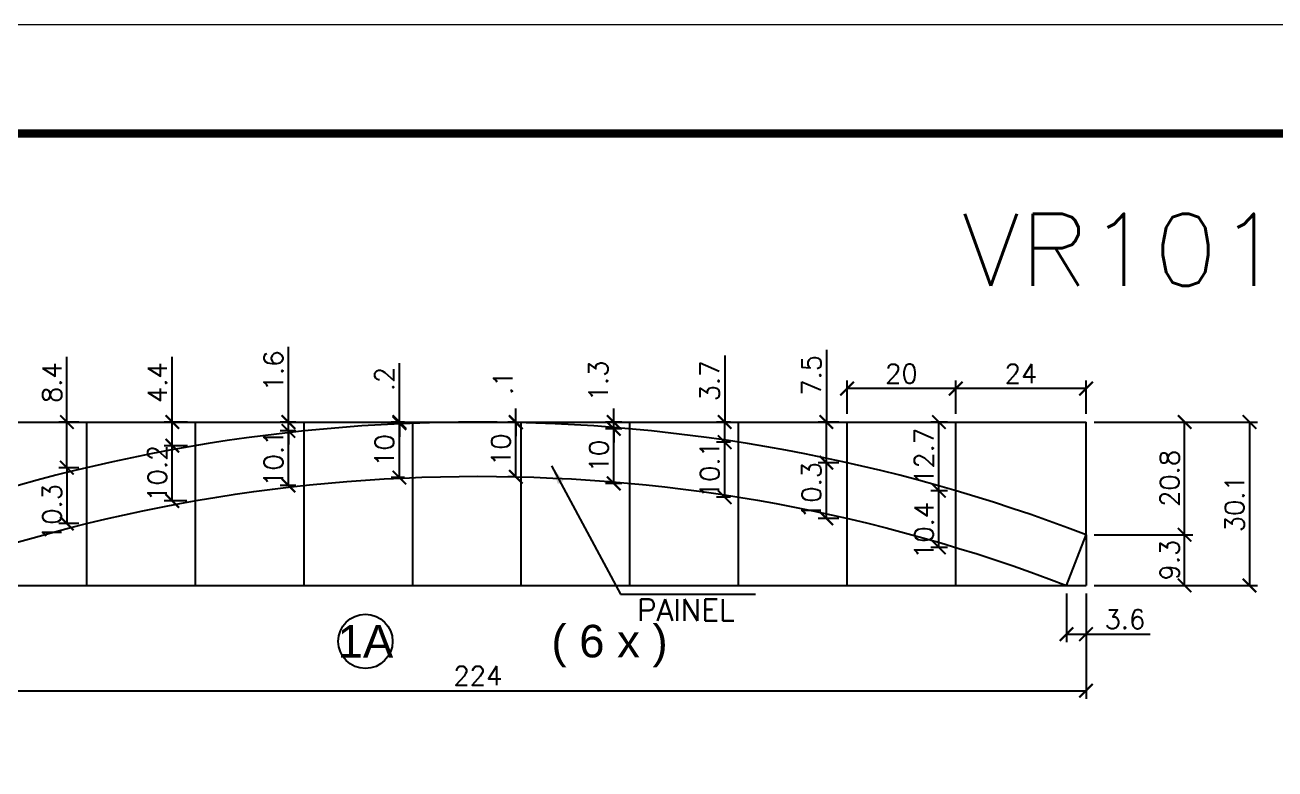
# Model space of a CAD drawing. Extents: x 2582 to 11841, y -26396 to 2611.
# Drawn here: x 2815.2 to 3275.6, y -351.4 to -77.3 of the extents above; entities that cross this region are included whole.
import ezdxf
from ezdxf.enums import TextEntityAlignment as Align

# ---------------------------------------------------------------- set-up
doc = ezdxf.new("R2010")
doc.units = 0
doc.linetypes.add('DASHED', pattern=[0.75, 0.5, -0.25])
for name, color, linetype in [('COTA', 241, 'Continuous'), ('Painéis', 200, 'Continuous'), ('Romaneio', 10, 'Continuous')]:
    doc.layers.add(name, color=color, linetype=linetype)
for name, color, linetype, lineweight in [('Folhas', 255, 'Continuous', 9), ('SARRAFO DE PRESSAO', 251, 'DASHED', 9), ('Texto Seção', 7, 'Continuous', 15)]:
    doc.layers.add(name, color=color, linetype=linetype, lineweight=lineweight)
doc.styles.add('ARIAL', font='arial.ttf')
doc.styles.add('COTA TECNICA', font='techl___.ttf', dxfattribs={"height": 10})
doc.styles.add('REGUA-120', font='ROMANS.shx', dxfattribs={"height": 15})
doc.styles.add('Romans', font='romans.shx')
doc.dimstyles.new('Cota Seção (2x)', dxfattribs={"dimtxt": 7, "dimasz": 5, "dimexe": 3, "dimexo": 3, "dimgap": 2, "dimtad": 3, "dimdec": 1, "dimlfac": 0.5, "dimzin": 12, "dimdsep": 46, "dimtxsty": 'Romans', "dimblk": 'ARCHTICK', "dimcen": 0, "dimclrd": 4, "dimclre": 4, "dimclrt": 1, "dimadec": 1, "dimazin": 3, "dimtfac": 1, "dimtdec": 1, "dimtmove": 0, "dimatfit": 3, "dimldrblk": 'OBLIQUE', "dimfxl": 1, "dimtolj": 1, "dimtzin": 12, "dimarcsym": 0})
doc.dimstyles.new('PAINEL', dxfattribs={"dimtxt": 10, "dimasz": 3, "dimexe": 3, "dimexo": 3, "dimgap": 3, "dimtad": 1, "dimdec": 1, "dimzin": 12, "dimdsep": 46, "dimtxsty": 'COTA TECNICA', "dimblk1": 'OBLIQUE', "dimblk2": 'OBLIQUE', "dimsah": 1, "dimcen": 0.9, "dimclrd": 4, "dimclre": 4, "dimclrt": 240, "dimadec": 1, "dimazin": 3, "dimtfac": 1, "dimtdec": 1, "dimtmove": 0, "dimatfit": 3, "dimfxl": 1, "dimtolj": 1, "dimtzin": 12, "dimarcsym": 0})

# ---------------------------------------------------------------- blocks, each defined once
blk = doc.blocks.new('9999999999')
at = {"layer": 'Folhas'}
blk.add_lwpolyline([(98138.98, 34190.21), (99623.98, 34190.21), (99623.98, 35240.21), (98138.98, 35240.21)], close=True, dxfattribs=at)
at = {"layer": 'Folhas', "color": 30, "const_width": 3}
blk.add_lwpolyline([(98213.98, 34230.21), (99583.98, 34230.21), (99583.98, 35200.21), (98213.98, 35200.21)], close=True, dxfattribs=at)
blk = doc.blocks.new('_ArchTick')
at = {"color": 0, "linetype": 'ByBlock', "const_width": 0.15}
blk.add_lwpolyline([(-0.5, -0.5), (0.5, 0.5)], dxfattribs=at)
blk = doc.blocks.new('*D166')
at = {"layer": 'COTA', "color": 4, "lineweight": -2, "transparency": 16777216}
blk.add_line((3209, -223.6), (3269.21, -223.6), dxfattribs=at)
at = {"layer": 'COTA', "color": 4, "linetype": 'ByBlock', "lineweight": -2, "transparency": 16777216}
for p, q in [((3266.21, -223.6), (3266.21, -283.8)), ((3209, -283.8), (3269.21, -283.8))]:
    blk.add_line(p, q, dxfattribs=at)
at = {"layer": 'Defpoints', "color": 0, "linetype": 'ByBlock', "transparency": 16777216}
for p in [(3206, -223.6), (3206, -283.8), (3266.21, -283.8)]:
    blk.add_point(p, dxfattribs=at)
at = {"layer": 'COTA', "color": 4, "linetype": 'ByBlock', "lineweight": -2, "transparency": 16777216, "xscale": 5, "yscale": 5, "zscale": 5}
for p, rotation in [((3266.21, -223.6), 90), ((3266.21, -283.8), 270)]:
    blk.add_blockref('_ArchTick', p, dxfattribs=dict(at, rotation=rotation))
at = {"layer": 'COTA', "color": 1, "linetype": 'ByBlock', "transparency": 16777216, "insert": (3260.71, -253.7), "char_height": 7, "attachment_point": 5, "rotation": 90, "style": 'Romans'}
blk.add_mtext('\\A1;30.1', dxfattribs=at)
blk = doc.blocks.new('_Oblique')
at = {"color": 0, "linetype": 'ByBlock', "lineweight": -2}
blk.add_line((-0.5, -0.5), (0.5, 0.5), dxfattribs=at)
blk = doc.blocks.new('*D188')
at = {"layer": 'COTA', "color": 4, "lineweight": -2, "transparency": 16777216}
blk.add_line((3198.83, -286.8), (3198.83, -304.76), dxfattribs=at)
at = {"layer": 'COTA', "color": 4, "linetype": 'ByBlock', "lineweight": -2, "transparency": 16777216}
for p, q in [((3206, -286.8), (3206, -304.76)), ((3198.83, -301.76), (3206, -301.76)), ((3206, -301.76), (3229.67, -301.76))]:
    blk.add_line(p, q, dxfattribs=at)
at = {"layer": 'Defpoints', "color": 0, "linetype": 'ByBlock', "transparency": 16777216}
for p in [(3198.83, -283.8), (3206, -283.8), (3206, -301.76)]:
    blk.add_point(p, dxfattribs=at)
at = {"layer": 'COTA', "color": 4, "linetype": 'ByBlock', "lineweight": -2, "transparency": 16777216, "xscale": 5, "yscale": 5, "zscale": 5, "rotation": 180}
blk.add_blockref('_ArchTick', (3198.83, -301.76), dxfattribs=at)
at = {"layer": 'COTA', "color": 4, "linetype": 'ByBlock', "lineweight": -2, "transparency": 16777216, "xscale": 5, "yscale": 5, "zscale": 5}
blk.add_blockref('_ArchTick', (3206, -301.76), dxfattribs=at)
at = {"layer": 'COTA', "color": 1, "linetype": 'ByBlock', "transparency": 16777216, "insert": (3220.34, -296.26), "char_height": 7, "attachment_point": 5, "style": 'Romans'}
blk.add_mtext('\\A1;3.6', dxfattribs=at)
blk = doc.blocks.new('*D198')
at = {"layer": 'COTA', "color": 4, "linetype": 'ByBlock', "lineweight": -2, "transparency": 16777216}
for p, q in [((3209, -265.13), (3245.31, -265.13)), ((3242.31, -283.8), (3242.31, -265.13))]:
    blk.add_line(p, q, dxfattribs=at)
at = {"layer": 'COTA', "color": 4, "lineweight": -2, "transparency": 16777216}
blk.add_line((3209, -283.8), (3245.31, -283.8), dxfattribs=at)
at = {"layer": 'Defpoints', "color": 0, "linetype": 'ByBlock', "transparency": 16777216}
for p in [(3206, -265.13), (3242.31, -265.13), (3206, -283.8)]:
    blk.add_point(p, dxfattribs=at)
at = {"layer": 'COTA', "color": 4, "linetype": 'ByBlock', "lineweight": -2, "transparency": 16777216, "xscale": 5, "yscale": 5, "zscale": 5}
for p, rotation in [((3242.31, -265.13), 90), ((3242.31, -283.8), 270)]:
    blk.add_blockref('_ArchTick', p, dxfattribs=dict(at, rotation=rotation))
at = {"layer": 'COTA', "color": 1, "linetype": 'ByBlock', "transparency": 16777216, "insert": (3236.81, -274.47), "char_height": 7, "attachment_point": 5, "rotation": 90, "style": 'Romans'}
blk.add_mtext('\\A1;9.3', dxfattribs=at)
blk = doc.blocks.new('*D199')
at = {"layer": 'COTA', "color": 4, "linetype": 'ByBlock', "lineweight": -2, "transparency": 16777216}
for p, q in [((3209, -223.6), (3245.31, -223.6)), ((3242.31, -265.13), (3242.31, -223.6))]:
    blk.add_line(p, q, dxfattribs=at)
at = {"layer": 'COTA', "color": 4, "lineweight": -2, "transparency": 16777216}
blk.add_line((3209, -265.13), (3245.31, -265.13), dxfattribs=at)
at = {"layer": 'Defpoints', "color": 0, "linetype": 'ByBlock', "transparency": 16777216}
for p in [(3206, -223.6), (3242.31, -223.6), (3206, -265.13)]:
    blk.add_point(p, dxfattribs=at)
at = {"layer": 'COTA', "color": 4, "linetype": 'ByBlock', "lineweight": -2, "transparency": 16777216, "xscale": 5, "yscale": 5, "zscale": 5}
for p, rotation in [((3242.31, -223.6), 90), ((3242.31, -265.13), 270)]:
    blk.add_blockref('_ArchTick', p, dxfattribs=dict(at, rotation=rotation))
at = {"layer": 'COTA', "color": 1, "linetype": 'ByBlock', "transparency": 16777216, "insert": (3236.81, -244.36), "char_height": 7, "attachment_point": 5, "rotation": 90, "style": 'Romans'}
blk.add_mtext('\\A1;20.8', dxfattribs=at)
blk = doc.blocks.new('*D42')
at = {"layer": 'COTA', "color": 4, "lineweight": -2, "transparency": 16777216}
blk.add_line((2758.01, -286.8), (2758.01, -325.58), dxfattribs=at)
at = {"layer": 'COTA', "color": 4, "linetype": 'ByBlock', "lineweight": -2, "transparency": 16777216}
for p, q in [((3206, -286.8), (3206, -325.58)), ((2758.01, -322.58), (3206, -322.58))]:
    blk.add_line(p, q, dxfattribs=at)
at = {"layer": 'Defpoints', "color": 0, "linetype": 'ByBlock', "transparency": 16777216}
for p in [(2758.01, -283.8), (3206, -283.8), (3206, -322.58)]:
    blk.add_point(p, dxfattribs=at)
at = {"layer": 'COTA', "color": 4, "linetype": 'ByBlock', "lineweight": -2, "transparency": 16777216, "xscale": 5, "yscale": 5, "zscale": 5, "rotation": 180}
blk.add_blockref('_ArchTick', (2758.01, -322.58), dxfattribs=at)
at = {"layer": 'COTA', "color": 4, "linetype": 'ByBlock', "lineweight": -2, "transparency": 16777216, "xscale": 5, "yscale": 5, "zscale": 5}
blk.add_blockref('_ArchTick', (3206, -322.58), dxfattribs=at)
at = {"layer": 'COTA', "color": 1, "linetype": 'ByBlock', "transparency": 16777216, "insert": (2982.01, -317.08), "char_height": 7, "attachment_point": 5, "style": 'Romans'}
blk.add_mtext('\\A1;224', dxfattribs=at)
blk = doc.blocks.new('*D800')
at = {"layer": 'COTA', "color": 4, "linetype": 'ByBlock', "lineweight": -2, "transparency": 16777216}
for p, q in [((3158.01, -220.6), (3158.01, -208.27)), ((3206, -211.27), (3158.01, -211.27))]:
    blk.add_line(p, q, dxfattribs=at)
at = {"layer": 'COTA', "color": 4, "lineweight": -2, "transparency": 16777216}
blk.add_line((3206, -220.6), (3206, -208.27), dxfattribs=at)
at = {"layer": 'Defpoints', "color": 0, "linetype": 'ByBlock', "transparency": 16777216}
for p in [(3158.01, -211.27), (3158.01, -223.6), (3206, -223.6)]:
    blk.add_point(p, dxfattribs=at)
at = {"layer": 'COTA', "color": 4, "linetype": 'ByBlock', "lineweight": -2, "transparency": 16777216, "xscale": 5, "yscale": 5, "zscale": 5, "rotation": 180}
blk.add_blockref('_ArchTick', (3158.01, -211.27), dxfattribs=at)
at = {"layer": 'COTA', "color": 4, "linetype": 'ByBlock', "lineweight": -2, "transparency": 16777216, "xscale": 5, "yscale": 5, "zscale": 5}
blk.add_blockref('_ArchTick', (3206, -211.27), dxfattribs=at)
at = {"layer": 'COTA', "color": 1, "linetype": 'ByBlock', "transparency": 16777216, "insert": (3182.01, -205.77), "char_height": 7, "attachment_point": 5, "style": 'Romans'}
blk.add_mtext('\\A1;24', dxfattribs=at)
blk = doc.blocks.new('*D801')
at = {"layer": 'COTA', "color": 4, "linetype": 'ByBlock', "lineweight": -2, "transparency": 16777216}
for p, q in [((3118.01, -220.6), (3118.01, -208.27)), ((3158.01, -211.27), (3118.01, -211.27))]:
    blk.add_line(p, q, dxfattribs=at)
at = {"layer": 'COTA', "color": 4, "lineweight": -2, "transparency": 16777216}
blk.add_line((3158.01, -220.6), (3158.01, -208.27), dxfattribs=at)
at = {"layer": 'Defpoints', "color": 0, "linetype": 'ByBlock', "transparency": 16777216}
for p in [(3118.01, -211.27), (3118.01, -223.6), (3158.01, -223.6)]:
    blk.add_point(p, dxfattribs=at)
at = {"layer": 'COTA', "color": 4, "linetype": 'ByBlock', "lineweight": -2, "transparency": 16777216, "xscale": 5, "yscale": 5, "zscale": 5, "rotation": 180}
blk.add_blockref('_ArchTick', (3118.01, -211.27), dxfattribs=at)
at = {"layer": 'COTA', "color": 4, "linetype": 'ByBlock', "lineweight": -2, "transparency": 16777216, "xscale": 5, "yscale": 5, "zscale": 5}
blk.add_blockref('_ArchTick', (3158.01, -211.27), dxfattribs=at)
at = {"layer": 'COTA', "color": 1, "linetype": 'ByBlock', "transparency": 16777216, "insert": (3138.01, -205.77), "char_height": 7, "attachment_point": 5, "style": 'Romans'}
blk.add_mtext('\\A1;20', dxfattribs=at)
blk = doc.blocks.new('*D804')
at = {"layer": 'COTA', "color": 4, "linetype": 'ByBlock', "lineweight": -2, "transparency": 16777216}
for p, q in [((2830.64, -223.6), (2830.64, -199.6)), ((2830.64, -240.42), (2830.64, -223.6)), ((2835.01, -240.42), (2827.64, -240.42))]:
    blk.add_line(p, q, dxfattribs=at)
at = {"layer": 'COTA', "color": 4, "lineweight": -2, "transparency": 16777216}
blk.add_line((2835.01, -223.6), (2827.64, -223.6), dxfattribs=at)
at = {"layer": 'Defpoints', "color": 0, "linetype": 'ByBlock', "transparency": 16777216}
for p in [(2838.01, -223.6), (2830.64, -240.42), (2838.01, -240.42)]:
    blk.add_point(p, dxfattribs=at)
at = {"layer": 'COTA', "color": 4, "linetype": 'ByBlock', "lineweight": -2, "transparency": 16777216, "xscale": 5, "yscale": 5, "zscale": 5}
for p, rotation in [((2830.64, -223.6), 90), ((2830.64, -240.42), 270)]:
    blk.add_blockref('_ArchTick', p, dxfattribs=dict(at, rotation=rotation))
at = {"layer": 'COTA', "color": 1, "linetype": 'ByBlock', "transparency": 16777216, "insert": (2825.14, -209.1), "char_height": 7, "attachment_point": 5, "rotation": 90, "style": 'Romans'}
blk.add_mtext('\\A1;8.4', dxfattribs=at)
blk = doc.blocks.new('*D805')
at = {"layer": 'COTA', "color": 4, "lineweight": -2, "transparency": 16777216}
blk.add_line((2835.01, -240.42), (2827.64, -240.42), dxfattribs=at)
at = {"layer": 'COTA', "color": 4, "linetype": 'ByBlock', "lineweight": -2, "transparency": 16777216}
for p, q in [((2830.64, -240.42), (2830.64, -260.99)), ((2835.01, -260.99), (2827.64, -260.99))]:
    blk.add_line(p, q, dxfattribs=at)
at = {"layer": 'Defpoints', "color": 0, "linetype": 'ByBlock', "transparency": 16777216}
for p in [(2838.01, -240.42), (2830.64, -260.99), (2838.01, -260.99)]:
    blk.add_point(p, dxfattribs=at)
at = {"layer": 'COTA', "color": 4, "linetype": 'ByBlock', "lineweight": -2, "transparency": 16777216, "xscale": 5, "yscale": 5, "zscale": 5}
for p, rotation in [((2830.64, -240.42), 90), ((2830.64, -260.99), 270)]:
    blk.add_blockref('_ArchTick', p, dxfattribs=dict(at, rotation=rotation))
at = {"layer": 'COTA', "color": 1, "linetype": 'ByBlock', "transparency": 16777216, "insert": (2825.14, -256.94), "char_height": 7, "attachment_point": 5, "rotation": 90, "style": 'Romans'}
blk.add_mtext('\\A1;10.3', dxfattribs=at)
blk = doc.blocks.new('*D806')
at = {"layer": 'COTA', "color": 4, "linetype": 'ByBlock', "lineweight": -2, "transparency": 16777216}
for p, q in [((2869.46, -223.6), (2869.46, -199.6)), ((2875.01, -223.6), (2866.46, -223.6)), ((2869.46, -232.31), (2869.46, -223.6))]:
    blk.add_line(p, q, dxfattribs=at)
at = {"layer": 'COTA', "color": 4, "lineweight": -2, "transparency": 16777216}
blk.add_line((2875.01, -232.31), (2866.46, -232.31), dxfattribs=at)
at = {"layer": 'Defpoints', "color": 0, "linetype": 'ByBlock', "transparency": 16777216}
for p in [(2869.46, -223.6), (2878.01, -223.6), (2878.01, -232.31)]:
    blk.add_point(p, dxfattribs=at)
at = {"layer": 'COTA', "color": 4, "linetype": 'ByBlock', "lineweight": -2, "transparency": 16777216, "xscale": 5, "yscale": 5, "zscale": 5}
for p, rotation in [((2869.46, -223.6), 90), ((2869.46, -232.31), 270)]:
    blk.add_blockref('_ArchTick', p, dxfattribs=dict(at, rotation=rotation))
at = {"layer": 'COTA', "color": 1, "linetype": 'ByBlock', "transparency": 16777216, "insert": (2863.96, -209.1), "char_height": 7, "attachment_point": 5, "rotation": 90, "style": 'Romans'}
blk.add_mtext('\\A1;4.4', dxfattribs=at)
blk = doc.blocks.new('*D807')
at = {"layer": 'COTA', "color": 4, "linetype": 'ByBlock', "lineweight": -2, "transparency": 16777216}
for p, q in [((2875.01, -232.31), (2866.46, -232.31)), ((2869.46, -252.64), (2869.46, -232.31))]:
    blk.add_line(p, q, dxfattribs=at)
at = {"layer": 'COTA', "color": 4, "lineweight": -2, "transparency": 16777216}
blk.add_line((2874.83, -252.64), (2866.46, -252.64), dxfattribs=at)
at = {"layer": 'Defpoints', "color": 0, "linetype": 'ByBlock', "transparency": 16777216}
for p in [(2869.46, -232.31), (2878.01, -232.31), (2877.83, -252.64)]:
    blk.add_point(p, dxfattribs=at)
at = {"layer": 'COTA', "color": 4, "linetype": 'ByBlock', "lineweight": -2, "transparency": 16777216, "xscale": 5, "yscale": 5, "zscale": 5}
for p, rotation in [((2869.46, -232.31), 90), ((2869.46, -252.64), 270)]:
    blk.add_blockref('_ArchTick', p, dxfattribs=dict(at, rotation=rotation))
at = {"layer": 'COTA', "color": 1, "linetype": 'ByBlock', "transparency": 16777216, "insert": (2863.96, -242.48), "char_height": 7, "attachment_point": 5, "rotation": 90, "style": 'Romans'}
blk.add_mtext('\\A1;10.2', dxfattribs=at)
blk = doc.blocks.new('*D808')
at = {"layer": 'COTA', "color": 4, "linetype": 'ByBlock', "lineweight": -2, "transparency": 16777216}
for p, q in [((2915.01, -226.88), (2909.24, -226.88)), ((2912.24, -246.99), (2912.24, -226.88))]:
    blk.add_line(p, q, dxfattribs=at)
at = {"layer": 'COTA', "color": 4, "lineweight": -2, "transparency": 16777216}
blk.add_line((2915.01, -246.99), (2909.24, -246.99), dxfattribs=at)
at = {"layer": 'Defpoints', "color": 0, "linetype": 'ByBlock', "transparency": 16777216}
for p in [(2912.24, -226.88), (2918.01, -226.88), (2918.01, -246.99)]:
    blk.add_point(p, dxfattribs=at)
at = {"layer": 'COTA', "color": 4, "linetype": 'ByBlock', "lineweight": -2, "transparency": 16777216, "xscale": 5, "yscale": 5, "zscale": 5}
for p, rotation in [((2912.24, -226.88), 90), ((2912.24, -246.99), 270)]:
    blk.add_blockref('_ArchTick', p, dxfattribs=dict(at, rotation=rotation))
at = {"layer": 'COTA', "color": 1, "linetype": 'ByBlock', "transparency": 16777216, "insert": (2906.74, -236.94), "char_height": 7, "attachment_point": 5, "rotation": 90, "style": 'Romans'}
blk.add_mtext('\\A1;10.1', dxfattribs=at)
blk = doc.blocks.new('*D809')
at = {"layer": 'COTA', "color": 4, "linetype": 'ByBlock', "lineweight": -2, "transparency": 16777216}
for p, q in [((2912.24, -223.6), (2912.24, -195.93)), ((2915.01, -223.6), (2909.24, -223.6)), ((2912.24, -226.88), (2912.24, -223.6)), ((2912.24, -226.88), (2912.24, -231.88))]:
    blk.add_line(p, q, dxfattribs=at)
at = {"layer": 'COTA', "color": 4, "lineweight": -2, "transparency": 16777216}
blk.add_line((2915.01, -226.88), (2909.24, -226.88), dxfattribs=at)
at = {"layer": 'Defpoints', "color": 0, "linetype": 'ByBlock', "transparency": 16777216}
for p in [(2912.24, -223.6), (2918.01, -223.6), (2918.01, -226.88)]:
    blk.add_point(p, dxfattribs=at)
at = {"layer": 'COTA', "color": 4, "linetype": 'ByBlock', "lineweight": -2, "transparency": 16777216, "xscale": 5, "yscale": 5, "zscale": 5}
for p, rotation in [((2912.24, -223.6), 270), ((2912.24, -226.88), 90)]:
    blk.add_blockref('_ArchTick', p, dxfattribs=dict(at, rotation=rotation))
at = {"layer": 'COTA', "color": 1, "linetype": 'ByBlock', "transparency": 16777216, "insert": (2906.74, -204.76), "char_height": 7, "attachment_point": 5, "rotation": 90, "style": 'Romans'}
blk.add_mtext('\\A1;1.6', dxfattribs=at)
blk = doc.blocks.new('*D810')
at = {"layer": 'COTA', "color": 4, "linetype": 'ByBlock', "lineweight": -2, "transparency": 16777216}
for p, q in [((2955.01, -224.06), (2950.12, -224.06)), ((2953.12, -244.07), (2953.12, -224.06))]:
    blk.add_line(p, q, dxfattribs=at)
at = {"layer": 'COTA', "color": 4, "lineweight": -2, "transparency": 16777216}
blk.add_line((2955.01, -244.07), (2950.12, -244.07), dxfattribs=at)
at = {"layer": 'Defpoints', "color": 0, "linetype": 'ByBlock', "transparency": 16777216}
for p in [(2953.12, -224.06), (2958.01, -224.06), (2958.01, -244.07)]:
    blk.add_point(p, dxfattribs=at)
at = {"layer": 'COTA', "color": 4, "linetype": 'ByBlock', "lineweight": -2, "transparency": 16777216, "xscale": 5, "yscale": 5, "zscale": 5}
for p, rotation in [((2953.12, -224.06), 90), ((2953.12, -244.07), 270)]:
    blk.add_blockref('_ArchTick', p, dxfattribs=dict(at, rotation=rotation))
at = {"layer": 'COTA', "color": 1, "linetype": 'ByBlock', "transparency": 16777216, "insert": (2947.62, -234.07), "char_height": 7, "attachment_point": 5, "rotation": 90, "style": 'Romans'}
blk.add_mtext('\\A1;10', dxfattribs=at)
blk = doc.blocks.new('*D811')
at = {"layer": 'COTA', "color": 4, "linetype": 'ByBlock', "lineweight": -2, "transparency": 16777216}
for p, q in [((2953.12, -223.6), (2953.12, -201.93)), ((2955.01, -223.6), (2950.12, -223.6)), ((2953.12, -224.06), (2953.12, -223.6)), ((2953.12, -224.06), (2953.12, -229.06))]:
    blk.add_line(p, q, dxfattribs=at)
at = {"layer": 'COTA', "color": 4, "lineweight": -2, "transparency": 16777216}
blk.add_line((2955.01, -224.06), (2950.12, -224.06), dxfattribs=at)
at = {"layer": 'Defpoints', "color": 0, "linetype": 'ByBlock', "transparency": 16777216}
for p in [(2953.12, -223.6), (2958.01, -223.6), (2958.01, -224.06)]:
    blk.add_point(p, dxfattribs=at)
at = {"layer": 'COTA', "color": 4, "linetype": 'ByBlock', "lineweight": -2, "transparency": 16777216, "xscale": 5, "yscale": 5, "zscale": 5}
for p, rotation in [((2953.12, -223.6), 270), ((2953.12, -224.06), 90)]:
    blk.add_blockref('_ArchTick', p, dxfattribs=dict(at, rotation=rotation))
at = {"layer": 'COTA', "color": 1, "linetype": 'ByBlock', "transparency": 16777216, "insert": (2947.62, -207.76), "char_height": 7, "attachment_point": 5, "rotation": 90, "style": 'Romans'}
blk.add_mtext('\\A1;.2', dxfattribs=at)
blk = doc.blocks.new('*D812')
at = {"layer": 'COTA', "color": 4, "linetype": 'ByBlock', "lineweight": -2, "transparency": 16777216}
for p, q in [((2995.01, -223.8), (2992.99, -223.8)), ((2995.99, -243.81), (2995.99, -223.8))]:
    blk.add_line(p, q, dxfattribs=at)
at = {"layer": 'COTA', "color": 4, "lineweight": -2, "transparency": 16777216}
blk.add_line((2995.01, -243.81), (2992.99, -243.81), dxfattribs=at)
at = {"layer": 'Defpoints', "color": 0, "linetype": 'ByBlock', "transparency": 16777216}
for p in [(2995.99, -223.8), (2998.01, -223.8), (2998.01, -243.81)]:
    blk.add_point(p, dxfattribs=at)
at = {"layer": 'COTA', "color": 4, "linetype": 'ByBlock', "lineweight": -2, "transparency": 16777216, "xscale": 5, "yscale": 5, "zscale": 5}
for p, rotation in [((2995.99, -223.8), 90), ((2995.99, -243.81), 270)]:
    blk.add_blockref('_ArchTick', p, dxfattribs=dict(at, rotation=rotation))
at = {"layer": 'COTA', "color": 1, "linetype": 'ByBlock', "transparency": 16777216, "insert": (2990.49, -233.81), "char_height": 7, "attachment_point": 5, "rotation": 90, "style": 'Romans'}
blk.add_mtext('\\A1;10', dxfattribs=at)
blk = doc.blocks.new('*D813')
at = {"layer": 'COTA', "color": 4, "linetype": 'ByBlock', "lineweight": -2, "transparency": 16777216}
for p, q in [((2995.99, -223.6), (2995.99, -218.6)), ((2995.01, -223.6), (2992.99, -223.6)), ((2995.99, -223.8), (2995.99, -223.6)), ((2995.99, -223.8), (2995.99, -228.8))]:
    blk.add_line(p, q, dxfattribs=at)
at = {"layer": 'COTA', "color": 4, "lineweight": -2, "transparency": 16777216}
blk.add_line((2995.01, -223.8), (2992.99, -223.8), dxfattribs=at)
at = {"layer": 'Defpoints', "color": 0, "linetype": 'ByBlock', "transparency": 16777216}
for p in [(2995.99, -223.6), (2998.01, -223.6), (2998.01, -223.8)]:
    blk.add_point(p, dxfattribs=at)
at = {"layer": 'COTA', "color": 4, "linetype": 'ByBlock', "lineweight": -2, "transparency": 16777216, "xscale": 5, "yscale": 5, "zscale": 5}
for p, rotation in [((2995.99, -223.6), 270), ((2995.99, -223.8), 90)]:
    blk.add_blockref('_ArchTick', p, dxfattribs=dict(at, rotation=rotation))
at = {"layer": 'COTA', "color": 1, "linetype": 'ByBlock', "transparency": 16777216, "insert": (2991.29, -209.2), "char_height": 7, "attachment_point": 5, "rotation": 90, "style": 'Romans'}
blk.add_mtext('\\A1;.1', dxfattribs=at)
blk = doc.blocks.new('*D814')
at = {"layer": 'COTA', "color": 4, "linetype": 'ByBlock', "lineweight": -2, "transparency": 16777216}
for p, q in [((3035.01, -226.11), (3029.07, -226.11)), ((3032.07, -246.2), (3032.07, -226.11))]:
    blk.add_line(p, q, dxfattribs=at)
at = {"layer": 'COTA', "color": 4, "lineweight": -2, "transparency": 16777216}
blk.add_line((3035.01, -246.2), (3029.07, -246.2), dxfattribs=at)
at = {"layer": 'Defpoints', "color": 0, "linetype": 'ByBlock', "transparency": 16777216}
for p in [(3032.07, -226.11), (3038.01, -226.11), (3038.01, -246.2)]:
    blk.add_point(p, dxfattribs=at)
at = {"layer": 'COTA', "color": 4, "linetype": 'ByBlock', "lineweight": -2, "transparency": 16777216, "xscale": 5, "yscale": 5, "zscale": 5}
for p, rotation in [((3032.07, -226.11), 90), ((3032.07, -246.2), 270)]:
    blk.add_blockref('_ArchTick', p, dxfattribs=dict(at, rotation=rotation))
at = {"layer": 'COTA', "color": 1, "linetype": 'ByBlock', "transparency": 16777216, "insert": (3026.57, -236.16), "char_height": 7, "attachment_point": 5, "rotation": 90, "style": 'Romans'}
blk.add_mtext('\\A1;10', dxfattribs=at)
blk = doc.blocks.new('*D815')
at = {"layer": 'COTA', "color": 4, "linetype": 'ByBlock', "lineweight": -2, "transparency": 16777216}
for p, q in [((3032.07, -223.6), (3032.07, -218.6)), ((3035.01, -223.6), (3029.07, -223.6)), ((3032.07, -226.11), (3032.07, -223.6)), ((3032.07, -226.11), (3032.07, -231.11))]:
    blk.add_line(p, q, dxfattribs=at)
at = {"layer": 'COTA', "color": 4, "lineweight": -2, "transparency": 16777216}
blk.add_line((3035.01, -226.11), (3029.07, -226.11), dxfattribs=at)
at = {"layer": 'Defpoints', "color": 0, "linetype": 'ByBlock', "transparency": 16777216}
for p in [(3032.07, -223.6), (3038.01, -223.6), (3038.01, -226.11)]:
    blk.add_point(p, dxfattribs=at)
at = {"layer": 'COTA', "color": 4, "linetype": 'ByBlock', "lineweight": -2, "transparency": 16777216, "xscale": 5, "yscale": 5, "zscale": 5}
for p, rotation in [((3032.07, -223.6), 270), ((3032.07, -226.11), 90)]:
    blk.add_blockref('_ArchTick', p, dxfattribs=dict(at, rotation=rotation))
at = {"layer": 'COTA', "color": 1, "linetype": 'ByBlock', "transparency": 16777216, "insert": (3026.35, -208.45), "char_height": 7, "attachment_point": 5, "rotation": 90, "style": 'Romans'}
blk.add_mtext('\\A1;1.3', dxfattribs=at)
blk = doc.blocks.new('*D816')
at = {"layer": 'COTA', "color": 4, "linetype": 'ByBlock', "lineweight": -2, "transparency": 16777216}
for p, q in [((3075.01, -231.02), (3069.91, -231.02)), ((3072.91, -251.27), (3072.91, -231.02))]:
    blk.add_line(p, q, dxfattribs=at)
at = {"layer": 'COTA', "color": 4, "lineweight": -2, "transparency": 16777216}
blk.add_line((3075.01, -251.27), (3069.91, -251.27), dxfattribs=at)
at = {"layer": 'Defpoints', "color": 0, "linetype": 'ByBlock', "transparency": 16777216}
for p in [(3072.91, -231.02), (3078.01, -231.02), (3078.01, -251.27)]:
    blk.add_point(p, dxfattribs=at)
at = {"layer": 'COTA', "color": 4, "linetype": 'ByBlock', "lineweight": -2, "transparency": 16777216, "xscale": 5, "yscale": 5, "zscale": 5}
for p, rotation in [((3072.91, -231.02), 90), ((3072.91, -251.27), 270)]:
    blk.add_blockref('_ArchTick', p, dxfattribs=dict(at, rotation=rotation))
at = {"layer": 'COTA', "color": 1, "linetype": 'ByBlock', "transparency": 16777216, "insert": (3067.41, -241.14), "char_height": 7, "attachment_point": 5, "rotation": 90, "style": 'Romans'}
blk.add_mtext('\\A1;10.1', dxfattribs=at)
blk = doc.blocks.new('*D817')
at = {"layer": 'COTA', "color": 4, "linetype": 'ByBlock', "lineweight": -2, "transparency": 16777216}
for p, q in [((3072.91, -199.12), (3072.91, -223.6)), ((3075.01, -223.6), (3069.91, -223.6)), ((3072.91, -231.02), (3072.91, -223.6))]:
    blk.add_line(p, q, dxfattribs=at)
at = {"layer": 'COTA', "color": 4, "lineweight": -2, "transparency": 16777216}
blk.add_line((3075.01, -231.02), (3069.91, -231.02), dxfattribs=at)
at = {"layer": 'Defpoints', "color": 0, "linetype": 'ByBlock', "transparency": 16777216}
for p in [(3072.91, -223.6), (3078.01, -223.6), (3078.01, -231.02)]:
    blk.add_point(p, dxfattribs=at)
at = {"layer": 'COTA', "color": 4, "linetype": 'ByBlock', "lineweight": -2, "transparency": 16777216, "xscale": 5, "yscale": 5, "zscale": 5}
for p, rotation in [((3072.91, -223.6), 90), ((3072.91, -231.02), 270)]:
    blk.add_blockref('_ArchTick', p, dxfattribs=dict(at, rotation=rotation))
at = {"layer": 'COTA', "color": 1, "linetype": 'ByBlock', "transparency": 16777216, "insert": (3067.41, -208.45), "char_height": 7, "attachment_point": 5, "rotation": 90, "style": 'Romans'}
blk.add_mtext('\\A1;3.7', dxfattribs=at)
blk = doc.blocks.new('*D818')
at = {"layer": 'COTA', "color": 4, "linetype": 'ByBlock', "lineweight": -2, "transparency": 16777216}
for p, q in [((3115.01, -238.58), (3107.36, -238.58)), ((3110.36, -259.09), (3110.36, -238.58))]:
    blk.add_line(p, q, dxfattribs=at)
at = {"layer": 'COTA', "color": 4, "lineweight": -2, "transparency": 16777216}
blk.add_line((3115.01, -259.09), (3107.36, -259.09), dxfattribs=at)
at = {"layer": 'Defpoints', "color": 0, "linetype": 'ByBlock', "transparency": 16777216}
for p in [(3110.36, -238.58), (3118.01, -238.58), (3118.01, -259.09)]:
    blk.add_point(p, dxfattribs=at)
at = {"layer": 'COTA', "color": 4, "linetype": 'ByBlock', "lineweight": -2, "transparency": 16777216, "xscale": 5, "yscale": 5, "zscale": 5}
for p, rotation in [((3110.36, -238.58), 90), ((3110.36, -259.09), 270)]:
    blk.add_blockref('_ArchTick', p, dxfattribs=dict(at, rotation=rotation))
at = {"layer": 'COTA', "color": 1, "linetype": 'ByBlock', "transparency": 16777216, "insert": (3104.86, -248.83), "char_height": 7, "attachment_point": 5, "rotation": 90, "style": 'Romans'}
blk.add_mtext('\\A1;10.3', dxfattribs=at)
blk = doc.blocks.new('*D819')
at = {"layer": 'COTA', "color": 4, "linetype": 'ByBlock', "lineweight": -2, "transparency": 16777216}
for p, q in [((3110.36, -197.04), (3110.36, -223.6)), ((3115.01, -223.6), (3107.36, -223.6)), ((3110.36, -238.58), (3110.36, -223.6))]:
    blk.add_line(p, q, dxfattribs=at)
at = {"layer": 'COTA', "color": 4, "lineweight": -2, "transparency": 16777216}
blk.add_line((3115.01, -238.58), (3107.36, -238.58), dxfattribs=at)
at = {"layer": 'Defpoints', "color": 0, "linetype": 'ByBlock', "transparency": 16777216}
for p in [(3110.36, -223.6), (3118.01, -223.6), (3118.01, -238.58)]:
    blk.add_point(p, dxfattribs=at)
at = {"layer": 'COTA', "color": 4, "linetype": 'ByBlock', "lineweight": -2, "transparency": 16777216, "xscale": 5, "yscale": 5, "zscale": 5}
for p, rotation in [((3110.36, -223.6), 90), ((3110.36, -238.58), 270)]:
    blk.add_blockref('_ArchTick', p, dxfattribs=dict(at, rotation=rotation))
at = {"layer": 'COTA', "color": 1, "linetype": 'ByBlock', "transparency": 16777216, "insert": (3104.86, -206.38), "char_height": 7, "attachment_point": 5, "rotation": 90, "style": 'Romans'}
blk.add_mtext('\\A1;7.5', dxfattribs=at)
blk = doc.blocks.new('*D820')
at = {"layer": 'COTA', "color": 4, "linetype": 'ByBlock', "lineweight": -2, "transparency": 16777216}
for p, q in [((3155.01, -248.9), (3148.81, -248.9)), ((3151.81, -269.77), (3151.81, -248.9))]:
    blk.add_line(p, q, dxfattribs=at)
at = {"layer": 'COTA', "color": 4, "lineweight": -2, "transparency": 16777216}
blk.add_line((3155.01, -269.77), (3148.81, -269.77), dxfattribs=at)
at = {"layer": 'Defpoints', "color": 0, "linetype": 'ByBlock', "transparency": 16777216}
for p in [(3151.81, -248.9), (3158.01, -248.9), (3158.01, -269.77)]:
    blk.add_point(p, dxfattribs=at)
at = {"layer": 'COTA', "color": 4, "linetype": 'ByBlock', "lineweight": -2, "transparency": 16777216, "xscale": 5, "yscale": 5, "zscale": 5}
for p, rotation in [((3151.81, -248.9), 90), ((3151.81, -269.77), 270)]:
    blk.add_blockref('_ArchTick', p, dxfattribs=dict(at, rotation=rotation))
at = {"layer": 'COTA', "color": 1, "linetype": 'ByBlock', "transparency": 16777216, "insert": (3146.31, -263.53), "char_height": 7, "attachment_point": 5, "rotation": 90, "style": 'Romans'}
blk.add_mtext('\\A1;10.4', dxfattribs=at)
blk = doc.blocks.new('*D821')
at = {"layer": 'COTA', "color": 4, "linetype": 'ByBlock', "lineweight": -2, "transparency": 16777216}
for p, q in [((3155.01, -223.6), (3148.81, -223.6)), ((3151.81, -248.9), (3151.81, -223.6))]:
    blk.add_line(p, q, dxfattribs=at)
at = {"layer": 'COTA', "color": 4, "lineweight": -2, "transparency": 16777216}
blk.add_line((3155.01, -248.9), (3148.81, -248.9), dxfattribs=at)
at = {"layer": 'Defpoints', "color": 0, "linetype": 'ByBlock', "transparency": 16777216}
for p in [(3151.81, -223.6), (3158.01, -223.6), (3158.01, -248.9)]:
    blk.add_point(p, dxfattribs=at)
at = {"layer": 'COTA', "color": 4, "linetype": 'ByBlock', "lineweight": -2, "transparency": 16777216, "xscale": 5, "yscale": 5, "zscale": 5}
for p, rotation in [((3151.81, -223.6), 90), ((3151.81, -248.9), 270)]:
    blk.add_blockref('_ArchTick', p, dxfattribs=dict(at, rotation=rotation))
at = {"layer": 'COTA', "color": 1, "linetype": 'ByBlock', "transparency": 16777216, "insert": (3146.31, -236.25), "char_height": 7, "attachment_point": 5, "rotation": 90, "style": 'Romans'}
blk.add_mtext('\\A1;12.7', dxfattribs=at)

msp = doc.modelspace()

# ---------------------------------------------------------------- linework, layer by layer
at = {"layer": 'COTA', "linetype": 'ByBlock'}
for p, q in [((2758.01, -223.6), (3206, -223.6)), ((2838.01, -283.8), (2838.01, -223.6)), ((2878.01, -283.8), (2878.01, -223.6)), ((2918.01, -283.8), (2918.01, -223.6)), ((2958.01, -283.8), (2958.01, -223.6)), ((2998.01, -283.8), (2998.01, -223.6)), ((3038.01, -283.8), (3038.01, -223.6)), ((3078.01, -283.8), (3078.01, -223.6)), ((3118.01, -283.8), (3118.01, -223.6)), ((3158.01, -283.8), (3158.01, -223.6)), ((3206, -265.13), (3206, -223.6)), ((3206, -265.13), (3206, -283.8)), ((2758.01, -283.8), (3206, -283.8))]:
    msp.add_line(p, q, dxfattribs=at)
at = {"layer": 'Painéis'}
msp.add_lwpolyline([(3198.83, -283.8), (3206, -265.13, 0.185415), (2758.01, -265.13), (2765.18, -283.8, -0.185415)], format="xyb", close=True, dxfattribs=at)
at = {"layer": 'Romaneio', "color": 1, "linetype": 'ByBlock'}
msp.add_circle((2940.61, -304.42), 10, dxfattribs=at)

# ---------------------------------------------------------------- block references
at = {"layer": 'SARRAFO DE PRESSAO', "color": 6, "linetype": 'ByBlock'}
msp.add_blockref('9999999999', (-95557.34, -35317.53), dxfattribs=at)

# ---------------------------------------------------------------- texts
at = {"color": 240, "insert": (3076.67, -288.9), "char_height": 8, "attachment_point": 3, "style": 'Romans'}
msp.add_mtext('\\A1;PAINEL', dxfattribs=at)
at = {"layer": 'Romaneio', "color": 255, "linetype": 'ByBlock', "style": 'ARIAL'}
for s, p in [('1A', (2940.61, -304.42)), ('( 6 x )', (3030.51, -304.31))]:
    msp.add_text(s, height=12, dxfattribs=at).set_placement(p, align=Align.MIDDLE_CENTER)
at = {"layer": 'Texto Seção', "style": 'REGUA-120', "width": 1.05}
msp.add_text('VR101 CAMBOTAS', height=26.5859, dxfattribs=at).set_placement((3160.12, -173.47))

# ---------------------------------------------------------------- dimensions: what is measured, and where the dimension line sits
at = {"layer": 'COTA', "linetype": 'ByBlock'}
for base, p1, p2, picture, middle in [((2912.24, -223.6), (2918.01, -226.88), (2918.01, -223.6), '*D809', (2906.74, -204.76)), ((2869.46, -223.6), (2878.01, -232.31), (2878.01, -223.6), '*D806', (2863.96, -209.1)), ((2953.12, -223.6), (2958.01, -224.06), (2958.01, -223.6), '*D811', (2947.62, -207.76)), ((3266.21, -283.8), (3206, -223.6), (3206, -283.8), '*D166', (3260.71, -253.7)), ((3242.31, -223.6), (3206, -265.13), (3206, -223.6), '*D199', (3236.81, -244.36)), ((2953.12, -224.06), (2958.01, -244.07), (2958.01, -224.06), '*D810', (2947.62, -234.07)), ((2995.99, -223.8), (2998.01, -243.81), (2998.01, -223.8), '*D812', (2990.49, -233.81)), ((3032.07, -226.11), (3038.01, -246.2), (3038.01, -226.11), '*D814', (3026.57, -236.16)), ((3242.31, -265.13), (3206, -283.8), (3206, -265.13), '*D198', (3236.81, -274.47))]:
    dim = msp.add_linear_dim(base=base, p1=p1, p2=p2, angle=90, dimstyle='Cota Seção (2x)', dxfattribs=at)
    dim.commit()
    dim.dimension.update_dxf_attribs({"geometry": picture, "text_midpoint": middle})
for base, p1, p2, picture, middle in [((3110.36, -223.6), (3118.01, -238.58), (3118.01, -223.6), '*D819', (3109.98, -206.38)), ((3032.07, -223.6), (3038.01, -226.11), (3038.01, -223.6), '*D815', (3031.85, -208.45)), ((3072.91, -223.6), (3078.01, -231.02), (3078.01, -223.6), '*D817', (3071.68, -208.45)), ((2995.99, -223.6), (2998.01, -223.8), (2998.01, -223.6), '*D813', (2996.79, -209.2)), ((2830.64, -260.99), (2838.01, -240.42), (2838.01, -260.99), '*D805', (2830.64, -256.94))]:
    dim = msp.add_linear_dim(base=base, p1=p1, p2=p2, angle=90, dimstyle='Cota Seção (2x)', override={"dimtmove": 1}, dxfattribs=at)
    dim.commit()
    dim.dimension.update_dxf_attribs({"geometry": picture, "text_midpoint": middle, "dimtype": 160})
for base, p1, p2, picture, middle in [((2830.64, -240.42), (2838.01, -223.6), (2838.01, -240.42), '*D804', (2830.64, -209.1)), ((2912.24, -226.88), (2918.01, -246.99), (2918.01, -226.88), '*D808', (2912.24, -236.94)), ((2869.46, -232.31), (2877.83, -252.64), (2878.01, -232.31), '*D807', (2869.46, -242.48)), ((3072.91, -231.02), (3078.01, -251.27), (3078.01, -231.02), '*D816', (3072.91, -241.14)), ((3110.36, -238.58), (3118.01, -259.09), (3118.01, -238.58), '*D818', (3110.36, -248.83)), ((3151.81, -248.9), (3158.01, -269.77), (3158.01, -248.9), '*D820', (3151.81, -263.53))]:
    dim = msp.add_linear_dim(base=base, p1=p1, p2=p2, angle=90, dimstyle='Cota Seção (2x)', dxfattribs=at)
    dim.commit()
    dim.dimension.update_dxf_attribs({"geometry": picture, "text_midpoint": middle, "dimtype": 160})
for base, p1, p2, picture, middle in [((3118.01, -211.27), (3158.01, -223.6), (3118.01, -223.6), '*D801', (3138.01, -205.77)), ((3158.01, -211.27), (3206, -223.6), (3158.01, -223.6), '*D800', (3182.01, -205.77)), ((3206, -322.58), (2758.01, -283.8), (3206, -283.8), '*D42', (2982.01, -317.08)), ((3206, -301.76), (3198.83, -283.8), (3206, -283.8), '*D188', (3220.34, -296.26))]:
    dim = msp.add_linear_dim(base=base, p1=p1, p2=p2, dimstyle='Cota Seção (2x)', dxfattribs=at)
    dim.commit()
    dim.dimension.update_dxf_attribs({"geometry": picture, "text_midpoint": middle})
dim = msp.add_linear_dim(base=(3151.8109, -223.5981), p1=(3158.014, -248.9008), p2=(3158.014, -223.5981), angle=90, dimstyle='Cota Seção (2x)', override={"dimtmove": 1}, dxfattribs=at)
dim.commit()
dim.dimension.update_dxf_attribs({"geometry": '*D821', "text_midpoint": (3146.3109, -236.2494)})

# ---------------------------------------------------------------- leaders
at = {"annotation_type": 0, "has_hookline": 1, "hookline_direction": 1, "horizontal_direction": (-1, 0, 0)}
msp.add_leader([(3009.17, -239.69), (3034.57, -287.05), (3080.26, -287.05)], dimstyle='PAINEL', override={"dimasz": 7}, dxfattribs=at)

doc.saveas('drawing.dxf')
